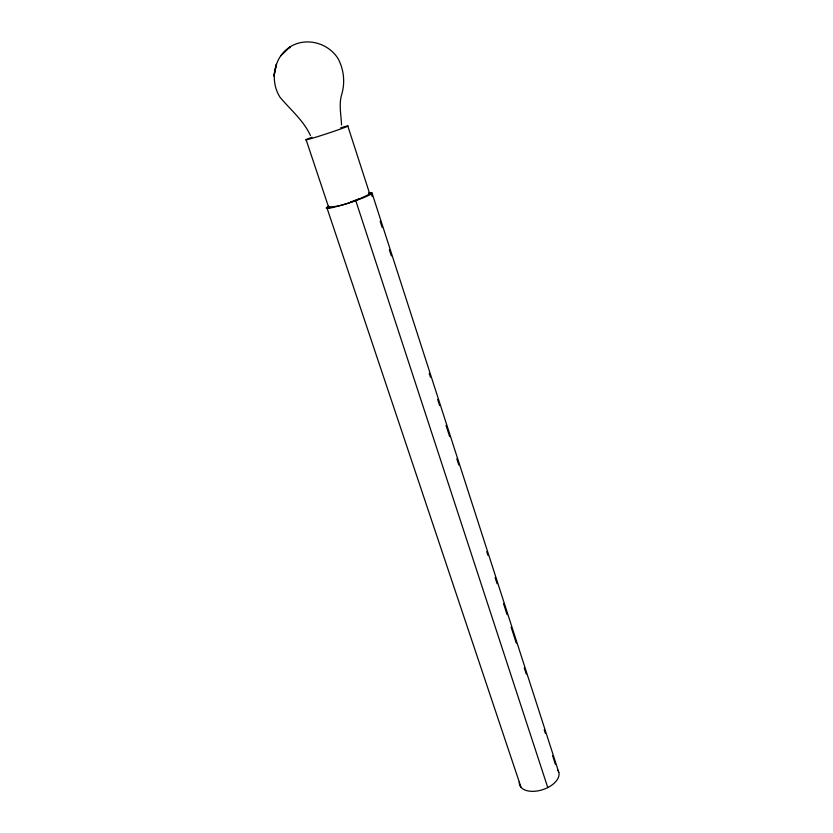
<?xml version="1.0" encoding="UTF-8"?>
<svg xmlns="http://www.w3.org/2000/svg" width="833" height="833" viewBox="0 0 833 833"><rect width="100%" height="100%" fill="white"/><g stroke="black" fill="none" stroke-linecap="round" stroke-linejoin="round"><path stroke-width="1.25" d="M347.83 126.095L369.758 193.933C357.451 200.347 342.082 206.73 328.619 207.011M341.53 125.002C341.166 114.59 338.614 104.208 341.863 93.962C345.164 82.259 343.883 69.753 338.26 58.966C328.619 42.972 306.367 36.777 290.269 46.731C273.557 57.092 269.663 81.03 280.034 97.263C290.582 109.883 303.41 120.275 310.438 135.508M280.679 55.873L290.269 46.731L288.53 48.397M350.776 201.94L359.013 198.91M368.79 193.891L370.966 192.777L372.164 196.494M521.083 787.414L327.119 208.354L329.358 207.23M368.519 193.454L370.966 192.777M327.119 208.354L330.857 207.344M368.582 193.548L369.758 193.933M328.598 207.105L306.075 139.621M355.753 200.586L547.781 787.581M372.028 193.1L558.797 772.347M380.15 221.234L382.149 227.419M389.334 249.692L391.323 255.877M429.245 373.403L430.442 377.12M437.637 399.392L439.626 405.577M446.019 425.371L449.612 436.502M456.796 458.775L458.796 464.96M486.732 551.561L487.93 555.267M495.114 577.54L497.114 583.725M503.496 603.519L507.089 614.65M511.087 627.03L516.273 643.107M524.259 667.858L526.258 674.043M544.22 729.708L545.417 733.425M552.602 755.687L555.392 764.35M368.904 192.996A24.063 2.145 -18.2 0 1 349.756 202.638A24.063 2.145 -18.2 0 1 328.848 206.147M557.6 769.994A20.565 11.724 -18.2 0 1 542.033 789.882A20.565 11.724 -18.2 0 1 519.386 781.583M340.718 127.772A22.137 0.729 -18.2 0 1 342.467 128.303A22.137 0.729 -18.2 0 1 312.427 138.205A22.137 0.729 -18.2 0 1 311.979 137.247M274.567 72.065L273.942 76.178L276.504 64.151L274.567 72.065"/></g></svg>
